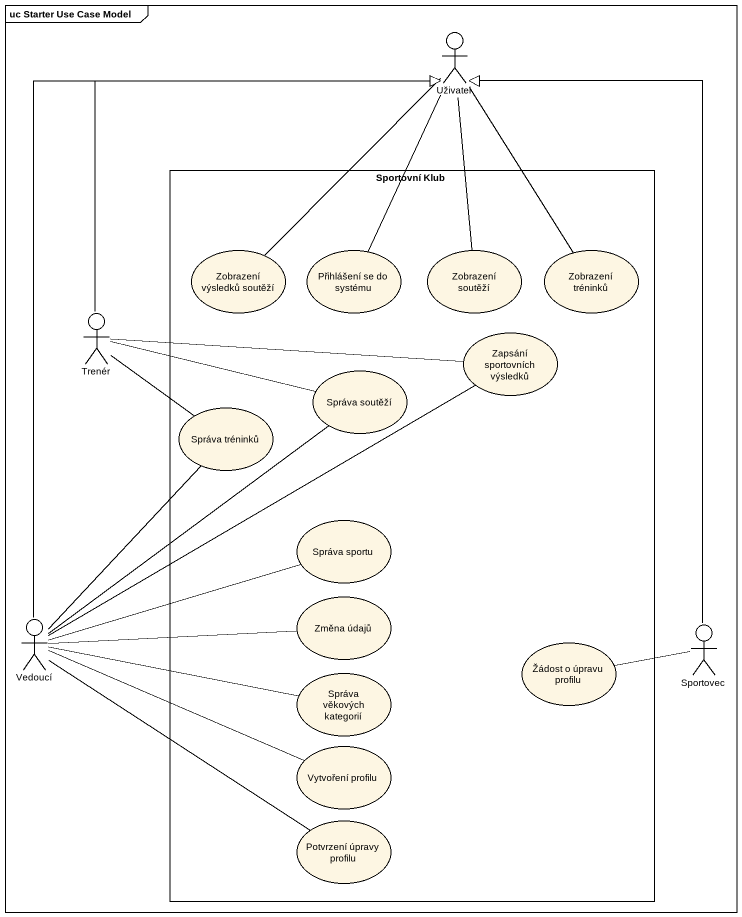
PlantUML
@startuml
mainframe uc Starter Use Case Model
actor Uživatel
rectangle "Sportovní Klub" as Sportovní_Klub {
  usecase "Zobrazení výsledků soutěží" as Zobrazení_výsledků_soutěží
  usecase "Přihlášení se do systému" as Přihlášení_se_do_systému
  usecase "Zobrazení soutěží" as Zobrazení_soutěží
  usecase "Zobrazení tréninků" as Zobrazení_tréninků
  usecase "Zapsání sportovních výsledků" as Zapsání_sportovních_výsledků
  usecase "Správa soutěží" as Správa_soutěží
  usecase "Správa tréninků" as Správa_tréninků
  usecase "Správa sportu" as Správa_sportu
  usecase "Změna údajů" as Změna_údajů
  usecase "Žádost o úpravu profilu" as Žádost_o_úpravu_profilu
  usecase "Správa věkových kategorií" as Správa_věkových_kategorií
  usecase "Vytvoření profilu" as Vytvoření_profilu
  usecase "Potvrzení úpravy profilu" as Potvrzení_úpravy_profilu
}
actor Trenér
actor Vedoucí
actor Sportovec
Uživatel -- Zobrazení_výsledků_soutěží
Uživatel -- Přihlášení_se_do_systému
Uživatel -- Zobrazení_soutěží
Uživatel -- Zobrazení_tréninků
Trenér -up-|> Uživatel
Trenér -right- Zapsání_sportovních_výsledků
Trenér -right- Správa_soutěží
Trenér -- Správa_tréninků
Vedoucí -up-|> Uživatel
Vedoucí -up- Zapsání_sportovních_výsledků
Vedoucí -up- Správa_soutěží
Vedoucí -up- Správa_tréninků
Vedoucí -right- Správa_sportu
Vedoucí -right- Změna_údajů
Vedoucí -right- Správa_věkových_kategorií
Vedoucí -right- Vytvoření_profilu
Vedoucí -- Potvrzení_úpravy_profilu
Sportovec -up-|> Uživatel
Sportovec -left- Žádost_o_úpravu_profilu
@enduml
